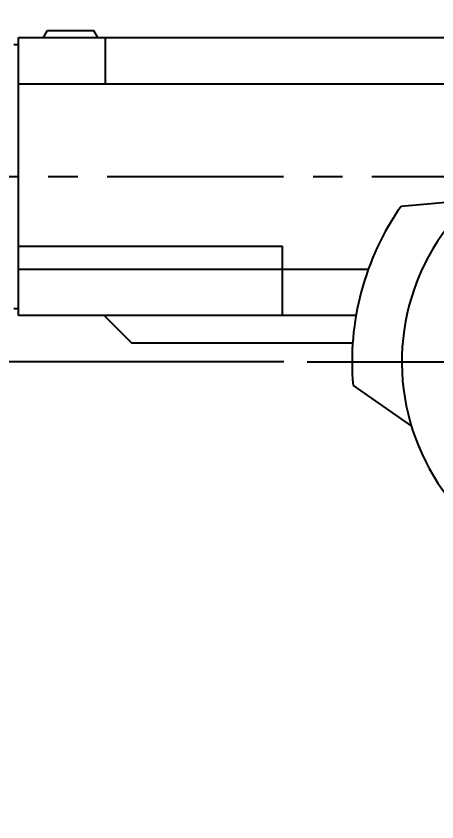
# Model space of a CAD drawing. Extents: x -15695 to -9755, y 511 to 4711.
# Drawn here: x -11452 to -11270.4, y 2971.4 to 3319.3 of the extents above; entities that cross this region are included whole.
import ezdxf

# ---------------------------------------------------------------- set-up
doc = ezdxf.new("R2010")
doc.units = 0
doc.header["$LTSCALE"] = 4
doc.header["$MEASUREMENT"] = 0
doc.linetypes.add('CENTRE2', pattern=[28.575000000000003, 19.05, -3.175, 3.175, -3.175])
doc.linetypes.add('PHANTOM2', pattern=[31.750000000000004, 15.875, -3.175, 3.175, -3.175, 3.175, -3.175])
doc.layers.get('0').update_dxf_attribs({"linetype": 'CONTINUOUS'})
doc.layers.get('DEFPOINTS').update_dxf_attribs({"linetype": 'CONTINUOUS'})
for name, color, linetype in [('01', 7, 'CONTINUOUS'), ('01CENTER', 5, 'CENTRE2'), ('01HOSO', 6, 'CONTINUOUS'), ('02', 5, 'CONTINUOUS'), ('10', 1, 'CONTINUOUS')]:
    doc.layers.add(name, color=color, linetype=linetype)
doc.styles.add('BIGFONT', font='ROMANS.SHX', dxfattribs={"bigfont": 'bigfont'})
doc.dimstyles.new('L-IN', dxfattribs={"dimscale": 10, "dimtxt": 3.2, "dimasz": 2.5, "dimexe": 1, "dimexo": 1, "dimgap": 1, "dimtad": 1, "dimdec": 0, "dimtxsty": 'BIGFONT', "dimblk": 'YA-IN', "dimblk1": 'OPEN', "dimblk2": 'OPEN', "dimsah": 1, "dimcen": 0, "dimclrd": 256, "dimclre": 256, "dimclrt": 256, "dimazin": 3, "dimtp": 0.1, "dimtm": 0.2, "dimtfac": 0.625, "dimtdec": 0, "dimtmove": 0, "dimatfit": 3, "dimtolj": 1})

# ---------------------------------------------------------------- blocks, each defined once
blk = doc.blocks.new('_OPEN')
at = {"color": 0, "linetype": 'BYBLOCK'}
for p, q in [((-1, 0.1666666666666667), (0, 0)), ((0, 0), (-1, -0.1666666666666667)), ((0, 0), (-1, 0))]:
    blk.add_line(p, q, dxfattribs=at)
blk = doc.blocks.new('*D4')
at = {"linetype": 'BYBLOCK'}
for p, q in [((-11336.410556726, 3170), (-12570, 3170)), ((-12560, 2635), (-12560, 3145)), ((-11338.19130521854, 2610), (-12570, 2610))]:
    blk.add_line(p, q, dxfattribs=at)
at = {"layer": 'DEFPOINTS', "color": 0, "linetype": 'BYBLOCK'}
for p in [(-12560, 3170), (-11326.410556726, 3170), (-11328.19130521854, 2610)]:
    blk.add_point(p, dxfattribs=at)
at = {"linetype": 'BYBLOCK', "xscale": 25, "yscale": 25, "zscale": 25}
for p, rotation in [((-12560, 3170), 90), ((-12560, 2610), 270)]:
    blk.add_blockref('_OPEN', p, dxfattribs=dict(at, rotation=rotation))
at = {"linetype": 'BYBLOCK', "insert": (-12586, 2890), "char_height": 32, "attachment_point": 5, "rotation": 90, "style": 'BIGFONT'}
blk.add_mtext('\\A1;560', dxfattribs=at)
blk = doc.blocks.new('YA-IN')
at = {"color": 0, "linetype": 'BYBLOCK'}
for p, q in [((0, 0), (-1, 0.1666666666666856)), ((-1, -0.1666666666666856), (0, 0)), ((0, 0), (-1, 0))]:
    blk.add_line(p, q, dxfattribs=at)
blk = doc.blocks.new('*D8')
at = {"linetype": 'BYBLOCK'}
for p, q in [((-11994.22061258283, 3250), (-12570, 3250)), ((-12560, 3195), (-12560, 3225)), ((-11336.410556726, 3170), (-12570, 3170))]:
    blk.add_line(p, q, dxfattribs=at)
at = {"layer": 'DEFPOINTS', "color": 0, "linetype": 'BYBLOCK'}
for p in [(-12560, 3250), (-11984.22061258283, 3250), (-11326.410556726, 3170)]:
    blk.add_point(p, dxfattribs=at)
at = {"linetype": 'BYBLOCK', "xscale": 25, "yscale": 25, "zscale": 25}
for p, rotation in [((-12560, 3250), 90), ((-12560, 3170), 270)]:
    blk.add_blockref('_OPEN', p, dxfattribs=dict(at, rotation=rotation))
at = {"linetype": 'BYBLOCK', "insert": (-12586, 3210), "char_height": 32, "attachment_point": 5, "rotation": 90, "style": 'BIGFONT'}
blk.add_mtext('\\A1;80', dxfattribs=at)
blk = doc.blocks.new('*D7')
at = {"linetype": 'BYBLOCK'}
for p, q in [((-11860.0000010877, 3342.393901344412), (-11860.0000010877, 4085)), ((-11190, 3285.611588238977), (-11190, 4085)), ((-11215, 4075), (-11835.0000010877, 4075))]:
    blk.add_line(p, q, dxfattribs=at)
at = {"layer": 'DEFPOINTS', "color": 0, "linetype": 'BYBLOCK'}
for p in [(-11860.0000010877, 4075), (-11860.0000010877, 3332.393901344412), (-11190, 3275.611588238977)]:
    blk.add_point(p, dxfattribs=at)
at = {"linetype": 'BYBLOCK', "xscale": 25, "yscale": 25, "zscale": 25, "rotation": 180}
blk.add_blockref('_OPEN', (-11860.0000010877, 4075), dxfattribs=at)
at = {"linetype": 'BYBLOCK', "xscale": 25, "yscale": 25, "zscale": 25}
blk.add_blockref('_OPEN', (-11190, 4075), dxfattribs=at)
at = {"linetype": 'BYBLOCK', "insert": (-11525.00000054385, 4101), "char_height": 32, "attachment_point": 5, "style": 'BIGFONT'}
blk.add_mtext('\\A1;670', dxfattribs=at)
blk = doc.blocks.new('*D15')
at = {"linetype": 'BYBLOCK'}
for p, q in [((-11200, 3844.759217393479), (-12650, 3844.759217393479)), ((-12640, 2185), (-12640, 3819.759217393479)), ((-11195.9935575506, 2160), (-12650, 2160))]:
    blk.add_line(p, q, dxfattribs=at)
at = {"layer": 'DEFPOINTS', "color": 0, "linetype": 'BYBLOCK'}
for p in [(-12640, 3844.759217393479), (-11190, 3844.759217393479), (-11185.9935575506, 2160)]:
    blk.add_point(p, dxfattribs=at)
at = {"linetype": 'BYBLOCK', "xscale": 25, "yscale": 25, "zscale": 25}
for p, rotation in [((-12640, 3844.759217393479), 90), ((-12640, 2160), 270)]:
    blk.add_blockref('_OPEN', p, dxfattribs=dict(at, rotation=rotation))
at = {"linetype": 'BYBLOCK', "insert": (-12666, 3002.37960869674), "char_height": 32, "attachment_point": 5, "rotation": 90, "style": 'BIGFONT'}
blk.add_mtext('\\A1;1685', dxfattribs=at)
blk = doc.blocks.new('*D16')
at = {"linetype": 'BYBLOCK'}
for p, q in [((-11730.23702147755, 3024.282032846607), (-11730.23702147755, 4010)), ((-11040, 2526.400405627057), (-11040, 4010)), ((-11065, 4000), (-11705.23702147755, 4000))]:
    blk.add_line(p, q, dxfattribs=at)
at = {"layer": 'DEFPOINTS', "color": 0, "linetype": 'BYBLOCK'}
for p in [(-11730.23702147755, 4000), (-11730.23702147755, 3014.282032846607), (-11040, 2516.400405627057)]:
    blk.add_point(p, dxfattribs=at)
at = {"linetype": 'BYBLOCK', "xscale": 25, "yscale": 25, "zscale": 25, "rotation": 180}
blk.add_blockref('_OPEN', (-11730.23702147755, 4000), dxfattribs=at)
at = {"linetype": 'BYBLOCK', "xscale": 25, "yscale": 25, "zscale": 25}
blk.add_blockref('_OPEN', (-11040, 4000), dxfattribs=at)
at = {"linetype": 'BYBLOCK', "insert": (-11385.11851073878, 4026), "char_height": 32, "attachment_point": 5, "style": 'BIGFONT'}
blk.add_mtext('\\A1;690', dxfattribs=at)
blk = doc.blocks.new('*D17')
at = {"linetype": 'BYBLOCK'}
for p, q in [((-11740.23702147755, 3014.282032846607), (-12490, 3014.282032846607)), ((-12480, 2185), (-12480, 2989.282032846607)), ((-11195.9935575506, 2160), (-12490, 2160))]:
    blk.add_line(p, q, dxfattribs=at)
at = {"layer": 'DEFPOINTS', "color": 0, "linetype": 'BYBLOCK'}
for p in [(-12480, 3014.282032846607), (-11730.23702147755, 3014.282032846607), (-11185.9935575506, 2160)]:
    blk.add_point(p, dxfattribs=at)
at = {"linetype": 'BYBLOCK', "xscale": 25, "yscale": 25, "zscale": 25}
for p, rotation in [((-12480, 3014.282032846607), 90), ((-12480, 2160), 270)]:
    blk.add_blockref('_OPEN', p, dxfattribs=dict(at, rotation=rotation))
at = {"linetype": 'BYBLOCK', "insert": (-12506, 2704.87574673384), "char_height": 32, "attachment_point": 5, "rotation": 90, "style": 'BIGFONT'}
blk.add_mtext('\\A1;854', dxfattribs=at)
blk = doc.blocks.new('*D21')
at = {"linetype": 'BYBLOCK'}
blk.add_line((-11730.23702147755, 3014.282032846607), (-11455.89982240333, 3473.590318428429), dxfattribs=at)
at = {"layer": 'DEFPOINTS', "color": 0, "linetype": 'BYBLOCK'}
for p in [(-11443.08032711949, 3495.053322427581), (-11730.23702147755, 3014.282032846607)]:
    blk.add_point(p, dxfattribs=at)
at = {"linetype": 'BYBLOCK', "xscale": 25, "yscale": 25, "zscale": 25, "rotation": 59.15083038030235}
blk.add_blockref('_OPEN', (-11443.08032711949, 3495.053322427581), dxfattribs=at)
at = {"linetype": 'BYBLOCK', "insert": (-11523.66486927553, 3410.838903165253), "char_height": 32, "attachment_point": 5, "rotation": 59.150830380302345, "style": 'BIGFONT'}
blk.add_mtext('\\A1;R560', dxfattribs=at)
blk = doc.blocks.new('*D28')
at = {"linetype": 'BYBLOCK'}
blk.add_arc((-11190, 2610.000000000003), 180.2775637732032, 97.9518754306584, 212.048124569342, dxfattribs=at)
at = {"layer": 'DEFPOINTS', "color": 0, "linetype": 'BYBLOCK'}
for p in [(-11190, 3275.611588238976), (-11369.97256266805, 2620.482208101992), (-11190, 2609.999999999999), (-11190, 2473.258038486601), (-11618.98488814662, 2250.038938575535)]:
    blk.add_point(p, dxfattribs=at)
at = {"linetype": 'BYBLOCK', "xscale": 25, "yscale": 25, "zscale": 25}
for p, rotation in [((-11190, 2790.277563773206), 3.975937715329073), ((-11328.10062594749, 2494.119815702112), 306.0240622846713)]:
    blk.add_blockref('_OPEN', p, dxfattribs=dict(at, rotation=rotation))
at = {"linetype": 'BYBLOCK', "insert": (-11288.29582607004, 2791.351492669391), "char_height": 32, "attachment_point": 5, "rotation": 28.45850274083154, "style": 'BIGFONT'}
blk.add_mtext('\\A1;130°', dxfattribs=at)

msp = doc.modelspace()

# ---------------------------------------------------------------- linework, layer by layer
at = {"layer": '01', "linetype": 'CONTINUOUS'}
for p, q in [((-11440.1320508076, 3310), (-11438.4, 3313)), ((-11438.4, 3313), (-11418.4, 3313)), ((-11416.6679491924, 3310), (-11418.4, 3313)), ((-11451, 3310), (-11222.4, 3310)), ((-11451, 3190), (-11451, 3310)), ((-11453, 3307), (-11451, 3307)), ((-11255.1888513544, 3239.790140128101), (-11285.8407891818, 3237.1084430531)), ((-11453, 3193), (-11451, 3193)), ((-11305.2779250334, 3190), (-11451, 3190)), ((-11414, 3190), (-11402, 3178)), ((-11306.7261752993, 3178), (-11402, 3178)), ((-11306.5547796767, 3159.8027780986), (-11281.3502713805, 3142.154391392601))]:
    msp.add_line(p, q, dxfattribs=at)
for radius, start, end in [(95.5, 308.9227670911007, 231.0772329087005), (117, 144.9999999999832, 185.0000000000004)]:
    msp.add_arc((-11190, 3170), radius, start, end, dxfattribs=at)
at = {"layer": '01CENTER'}
for p, q in [((-11984.22061258283, 3250), (-11097.97998686843, 3250)), ((-11326.410556726, 3170), (-11064.4056505781, 3170))]:
    msp.add_line(p, q, dxfattribs=at)
at = {"layer": '01HOSO', "linetype": 'CONTINUOUS'}
for p, q in [((-11413.4, 3290), (-11413.4, 3310)), ((-11451, 3290), (-11133.3999997688, 3290)), ((-11451, 3220), (-11337, 3220)), ((-11337, 3190), (-11337, 3220)), ((-11451, 3210), (-11299.9499886312, 3210))]:
    msp.add_line(p, q, dxfattribs=at)
at = {"layer": '10'}
msp.add_arc((-11190, 2610), 1234.759217393525, 350.0000000000006, 220.0000000000005, dxfattribs=at)
at = {"layer": '10', "linetype": 'PHANTOM2'}
msp.add_arc((-11730.23702147755, 3014.282032846607), 560.0000000000009, 350.0000000000003, 143.1909498313368, dxfattribs=at)

# ---------------------------------------------------------------- dimensions: what is measured, and where the dimension line sits
at = {"layer": '02'}
for base, p1, p2, picture, middle in [((-11860.0000010877, 4075), (-11190, 3275.611588238977), (-11860.0000010877, 3332.393901344412), '*D7', (-11525.00000054385, 4101)), ((-11730.23702147755, 4000), (-11040, 2516.400405627057), (-11730.23702147755, 3014.282032846607), '*D16', (-11385.11851073878, 4026))]:
    dim = msp.add_linear_dim(base=base, p1=p1, p2=p2, dimstyle='L-IN', dxfattribs=at)
    dim.commit()
    dim.dimension.update_dxf_attribs({"geometry": picture, "text_midpoint": middle})
for base, p1, p2, picture, middle in [((-12640, 3844.759217393479), (-11185.9935575506, 2160), (-11190, 3844.759217393479), '*D15', (-12666, 3002.37960869674)), ((-12560, 3250), (-11326.410556726, 3170), (-11984.22061258283, 3250), '*D8', (-12586, 3210)), ((-12560, 3170), (-11328.19130521854, 2610), (-11326.410556726, 3170), '*D4', (-12586, 2890))]:
    dim = msp.add_linear_dim(base=base, p1=p1, p2=p2, angle=90, dimstyle='L-IN', dxfattribs=at)
    dim.commit()
    dim.dimension.update_dxf_attribs({"geometry": picture, "text_midpoint": middle})
dim = msp.add_radius_dim(center=(-11730.23702147755, 3014.282032846607), mpoint=(-11443.08032711949, 3495.053322427581), dimstyle='L-IN', dxfattribs=at)
dim.commit()
dim.dimension.update_dxf_attribs({"geometry": '*D21', "text_midpoint": (-11501.34334511642, 3397.506628070056), "dimtype": 164})
dim = msp.add_angular_dim_2l(base=(-11369.97256266805, 2620.482208101992), line1=((-11190, 2610), (-11618.98488814662, 2250.038938575534)), line2=((-11190, 2473.258038486601), (-11190, 3275.611588238976)), dimstyle='L-IN', override={"dimazin": 2}, dxfattribs=at)
dim.commit()
dim.dimension.update_dxf_attribs({"geometry": '*D28', "text_midpoint": (-11275.90625043674, 2768.493268424565), "dimtype": 162})
dim = msp.add_linear_dim(base=(-12480, 3014.282032846607), p1=(-11185.9935575506, 2160), p2=(-11730.23702147755, 3014.282032846607), angle=90, dimstyle='L-IN', dxfattribs=at)
dim.commit()
dim.dimension.update_dxf_attribs({"geometry": '*D17', "text_midpoint": (-12480, 2704.87574673384), "dimtype": 160})

doc.saveas('drawing.dxf')
